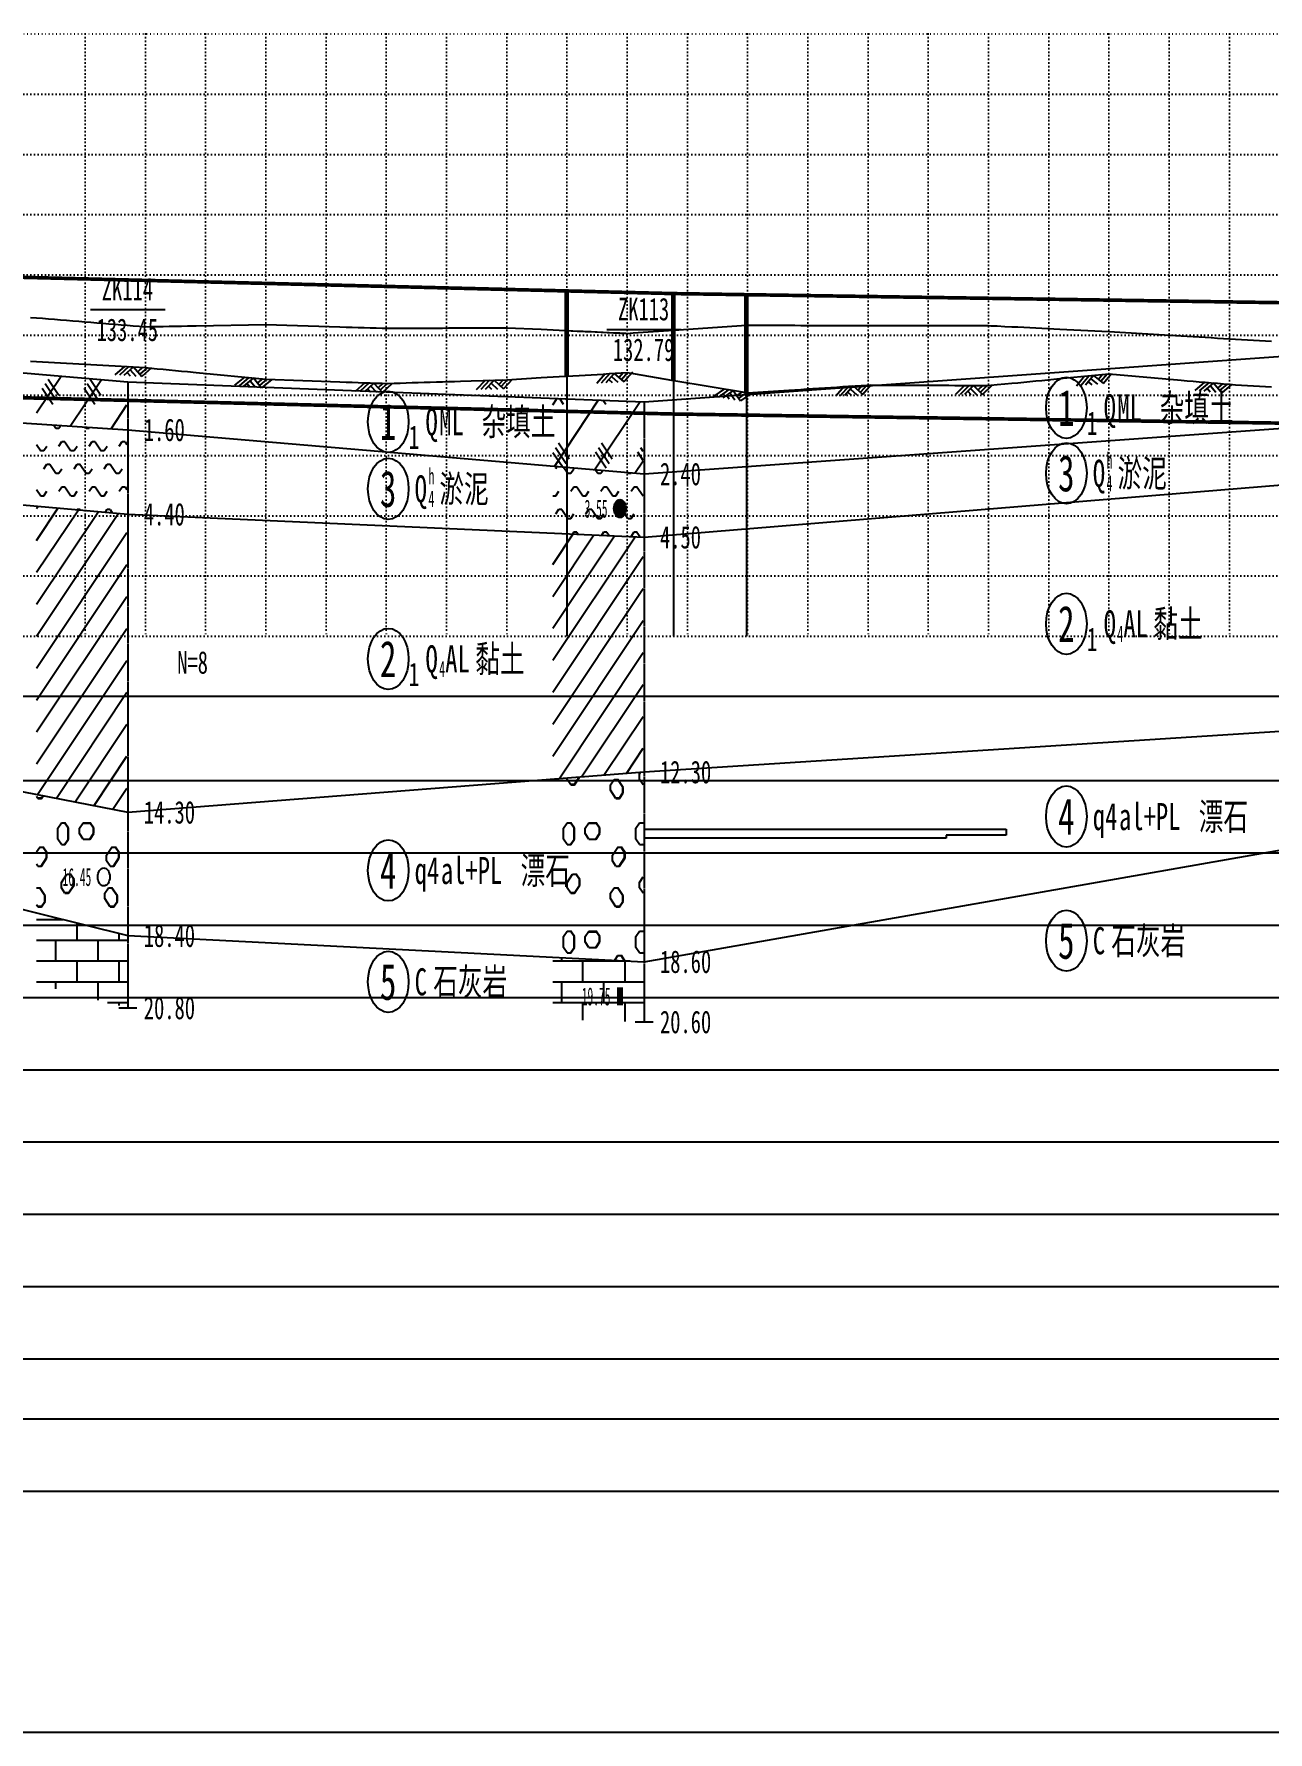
# Model space of a CAD drawing. Extents: x 529262 to 576451, y 2694391 to 2717535.
# Drawn here: x 573017.8 to 573222.7, y 2706953.4 to 2707235.4 of the extents above; entities that cross this region are included whole.
import ezdxf

# ---------------------------------------------------------------- set-up
doc = ezdxf.new("R2010")
doc.units = 0
doc.linetypes.add('DOT', pattern=[6.35, 0, -6.35])
doc.linetypes.add('sx', pattern=[10, 5, 0, 5, 0])
for name, color, linetype in [('GiCAD_PouMian', 7, 'Continuous'), ('GICAD_QUYANG', 7, 'Continuous'), ('GPSCOMMON', 7, 'Continuous'), ('PP-COM', 7, 'Continuous'), ('地质-原位曲线', 7, 'Continuous'), ('地质-地层符号', 3, 'Continuous'), ('地质-地层线', 7, 'Continuous'), ('地质-地面线', 7, 'Continuous'), ('地质-填充花纹', 4, 'Continuous'), ('地质-文字', 7, 'Continuous'), ('地质-标贯', 7, 'Continuous'), ('地质-钻孔', 7, 'Continuous'), ('纵断_分栏线', 5, 'Continuous'), ('纵断_地面线', 3, 'Continuous'), ('纵断_标注', 2, 'Continuous'), ('纵断_标注_节点', 2, 'Continuous'), ('纵断_设计线', 1, 'Continuous'), ('纵断_高程网格', 8, 'DOT')]:
    doc.layers.add(name, color=color, linetype=linetype)
doc.layers.add('纵断雨水井', color=7, linetype='Continuous', lineweight=60)
doc.layers.add('纵断雨水管', color=152, linetype='Continuous', lineweight=60)
doc.styles.add('LZ_FONTS_FS', font='', dxfattribs={"width": 0.7})
doc.styles.add('地层编号', font='', dxfattribs={"width": 0.7, "height": 4})
doc.styles.add('层底标注', font='', dxfattribs={"width": 0.7, "height": 2.5})
doc.styles.add('岩土名称', font='', dxfattribs={"width": 0.7, "height": 3})
doc.styles.add('时代', font='', dxfattribs={"width": 0.7, "height": 3})
doc.styles.add('标贯动探', font='', dxfattribs={"width": 0.7, "height": 2.5})
doc.styles.add('钻孔标注', font='', dxfattribs={"width": 0.7, "height": 2.5})
doc.styles.get('LZ_FONTS_FS').set_extended_font_data('FangSong_GB2312')
doc.styles.get('地层编号').set_extended_font_data('FangSong_GB2312')
doc.styles.get('层底标注').set_extended_font_data('FangSong_GB2312')
doc.styles.get('岩土名称').set_extended_font_data('FangSong_GB2312')
doc.styles.get('时代').set_extended_font_data('FangSong_GB2312')
doc.styles.get('标贯动探').set_extended_font_data('FangSong_GB2312')
doc.styles.get('钻孔标注').set_extended_font_data('FangSong_GB2312')
doc.linetypes.add('bzhjcx', pattern='A,0.001,[2,XX1.shx,S=1,R=0,X=1,Y=0],-2', length=2.001)

# ---------------------------------------------------------------- blocks, each defined once
blk = doc.blocks.new('VSDesignLineBlock')
at = {"color": 0, "linetype": 'Continuous'}
for p, q in [((-1.5, 0), (-3, -1.5)), ((-0.75, 0), (-2.25, -1.5)), ((0, 0), (-1.5, -1.5)), ((0, 0), (1.5, -1.5)), ((1.5, 0), (0.75, -0.75)), ((2.25, 0), (1.12, -1.12)), ((3, 0), (1.5, -1.5)), ((-0.98, -0.98), (-0.46, -1.5)), ((-0.5, -0.5), (0.5, -1.5))]:
    blk.add_line(p, q, dxfattribs=at)
blk = doc.blocks.new('A$C08401F54')
at = {"layer": 'GiCAD_PouMian'}
h = blk.add_hatch(color=8, dxfattribs=at)
edge = h.paths.add_edge_path()
edge.add_arc((1558.8, -59.45), 1, 0, 360)
at = {"color": 8}
blk.add_solid([(1558.3, -114.45), (1558.3, -112.45), (1559.3, -114.45), (1559.3, -112.45)], dxfattribs=at)
at = {"layer": 'GICAD_QUYANG', "color": 8}
for centre in [(1558.8, -59.45), (1473.08, -100.23)]:
    blk.add_circle(centre, 1, dxfattribs=at)
at = {"layer": '地质-原位曲线', "color": 8, "linetype": 'Continuous'}
for p, q in [((1562.95, -94.95), (1622.95, -94.95)), ((1622.95, -95.61), (1612.95, -95.61)), ((1612.95, -95.61), (1612.95, -95.95)), ((1622.95, -94.95), (1622.95, -95.28)), ((1622.95, -95.28), (1622.95, -95.61)), ((1612.95, -95.95), (1562.95, -95.95))]:
    blk.add_line(p, q, dxfattribs=at)
at = {"layer": '地质-地层符号', "color": 8, "linetype": 'Continuous'}
for centre in [(1632.94, -48.29), (1520.33, -49.84), (1632.94, -55.54), (1520.33, -57.26), (1632.94, -72.21), (1520.33, -76.09), (1632.94, -93.54), (1520.33, -99.51), (1632.94, -107.29), (1520.33, -111.84)]:
    blk.add_ellipse(centre, major_axis=(0, 3.38), ratio=1, dxfattribs=at)
at = {"layer": '地质-地层线', "color": 8}
for p, q in [((1355.32, -45.45), (1477.08, -50.73)), ((1477.08, -50.73), (1562.8, -55.61)), ((1562.8, -55.61), (1702.31, -48.97)), ((1355.32, -52.79), (1477.08, -60.07)), ((1562.8, -62.61), (1702.31, -54.97)), ((1477.08, -60.07), (1562.8, -62.61)), ((1355.32, -77.12), (1477.08, -93.07)), ((1562.8, -88.61), (1702.31, -82.63)), ((1477.08, -93.07), (1562.8, -88.61))]:
    blk.add_line(p, q, dxfattribs=at)
at = {"layer": '地质-地层线', "color": 8, "linetype": 'bzhjcx'}
for p, q in [((1355.32, -86.45), (1477.08, -106.73)), ((1562.8, -109.61), (1702.31, -93.3)), ((1477.08, -106.73), (1562.8, -109.61))]:
    blk.add_line(p, q, dxfattribs=at)
at = {"layer": '地质-地面线', "color": 8, "linetype": 'Continuous'}
for p, q in [((1355.32, -38.45), (1477.08, -45.4)), ((1562.8, -47.61), (1702.31, -40.97)), ((1477.08, -45.4), (1562.8, -47.61))]:
    blk.add_line(p, q, dxfattribs=at)
at = {"layer": '地质-填充花纹', "color": 8, "linetype": 'Continuous'}
for p, q in [((1461.93, -48.83), (1465.99, -44.77)), ((1464.6, -47.91), (1462.83, -46.14)), ((1465.1, -47.41), (1463.33, -45.64)), ((1465.6, -46.91), (1463.83, -45.14)), ((1467.51, -50.32), (1472.68, -45.15)), ((1471.6, -47.91), (1469.83, -46.14)), ((1472.1, -47.41), (1470.33, -45.64)), ((1472.6, -46.91), (1470.83, -45.14)), ((1474.29, -50.61), (1476.93, -47.97)), ((1547.65, -47.95), (1548.37, -47.24)), ((1547.91, -54.77), (1555.26, -47.42)), ((1549.45, -47.91), (1548.79, -47.25)), ((1549.95, -47.41), (1549.82, -47.28)), ((1554.6, -55.15), (1562.15, -47.6)), ((1556.45, -47.91), (1555.98, -47.44)), ((1464.79, -50.2), (1465.13, -50.54)), ((1465.14, -50.53), (1465.64, -50.53)), ((1465.64, -50.53), (1465.93, -50.25)), ((1470.02, -50.43), (1470.13, -50.54)), ((1470.14, -50.53), (1470.64, -50.53)), ((1470.64, -50.53), (1470.72, -50.46)), ((1461.93, -52.34), (1462.63, -53.04)), ((1463.14, -53.03), (1463.64, -52.53)), ((1465.64, -52.53), (1466.14, -52.03)), ((1466.14, -52.03), (1466.64, -52.03)), ((1466.63, -52.04), (1467.63, -53.04)), ((1468.14, -53.03), (1468.64, -52.53)), ((1470.64, -52.53), (1471.14, -52.03)), ((1471.14, -52.03), (1471.64, -52.03)), ((1471.63, -52.04), (1472.63, -53.04)), ((1473.14, -53.03), (1473.64, -52.53)), ((1475.64, -52.53), (1476.14, -52.03)), ((1476.14, -52.03), (1476.64, -52.03)), ((1476.63, -52.04), (1476.93, -52.34)), ((1550.38, -53.98), (1548.61, -52.21)), ((1557.52, -53.98), (1555.75, -52.21)), ((1462.64, -53.03), (1463.14, -53.03)), ((1467.64, -53.03), (1468.14, -53.03)), ((1472.64, -53.03), (1473.14, -53.03)), ((1549.24, -54.84), (1547.65, -53.26)), ((1549.88, -54.48), (1548.11, -52.71)), ((1556.52, -54.98), (1554.75, -53.21)), ((1557.02, -54.48), (1555.25, -52.71)), ((1561.29, -55.53), (1562.65, -54.17)), ((1562.65, -54.12), (1561.75, -53.21)), ((1562.65, -53.12), (1562.25, -52.71)), ((1463.14, -55.03), (1463.64, -54.53)), ((1463.64, -54.53), (1464.14, -54.53)), ((1464.13, -54.54), (1465.13, -55.54)), ((1465.14, -55.53), (1465.64, -55.53)), ((1465.64, -55.53), (1466.14, -55.03)), ((1468.14, -55.03), (1468.64, -54.53)), ((1468.64, -54.53), (1469.14, -54.53)), ((1469.13, -54.54), (1470.13, -55.54)), ((1470.14, -55.53), (1470.64, -55.53)), ((1470.64, -55.53), (1471.14, -55.03)), ((1473.14, -55.03), (1473.64, -54.53)), ((1473.64, -54.53), (1474.14, -54.53)), ((1474.13, -54.54), (1475.13, -55.54)), ((1475.14, -55.53), (1475.64, -55.53)), ((1475.64, -55.53), (1476.14, -55.03)), ((1548.14, -55.03), (1548.39, -54.79)), ((1549.44, -54.85), (1550.13, -55.54)), ((1550.14, -55.53), (1550.64, -55.53)), ((1550.64, -55.53), (1551.14, -55.03)), ((1554.74, -55.15), (1555.13, -55.54)), ((1555.14, -55.53), (1555.64, -55.53)), ((1555.64, -55.53), (1555.96, -55.22)), ((1560.05, -55.46), (1560.13, -55.54)), ((1560.14, -55.53), (1560.64, -55.53)), ((1560.64, -55.53), (1560.69, -55.49)), ((1461.93, -57.34), (1462.63, -58.04)), ((1462.64, -58.03), (1463.14, -58.03)), ((1463.14, -58.03), (1463.64, -57.53)), ((1465.64, -57.53), (1466.14, -57.03)), ((1466.14, -57.03), (1466.64, -57.03)), ((1466.63, -57.04), (1467.63, -58.04)), ((1467.64, -58.03), (1468.14, -58.03)), ((1468.14, -58.03), (1468.64, -57.53)), ((1470.64, -57.53), (1471.14, -57.03)), ((1471.14, -57.03), (1471.64, -57.03)), ((1471.63, -57.04), (1472.63, -58.04)), ((1472.64, -58.03), (1473.14, -58.03)), ((1473.14, -58.03), (1473.64, -57.53)), ((1475.64, -57.53), (1476.14, -57.03)), ((1476.14, -57.03), (1476.64, -57.03)), ((1476.63, -57.04), (1476.93, -57.34)), ((1547.65, -58.03), (1548.14, -58.03)), ((1548.14, -58.03), (1548.64, -57.53)), ((1550.64, -57.53), (1551.14, -57.03)), ((1551.14, -57.03), (1551.64, -57.03)), ((1551.63, -57.04), (1552.63, -58.04)), ((1552.64, -58.03), (1553.14, -58.03)), ((1553.14, -58.03), (1553.64, -57.53)), ((1555.64, -57.53), (1556.14, -57.03)), ((1556.14, -57.03), (1556.64, -57.03)), ((1556.63, -57.04), (1557.63, -58.04)), ((1557.64, -58.03), (1558.14, -58.03)), ((1558.14, -58.03), (1558.64, -57.53)), ((1560.64, -57.53), (1561.14, -57.03)), ((1561.14, -57.03), (1561.64, -57.03)), ((1561.63, -57.04), (1562.63, -58.04)), ((1562.64, -58.03), (1562.65, -58.03)), ((1461.93, -59.43), (1462.19, -59.18)), ((1461.93, -62.97), (1465.52, -59.38)), ((1461.93, -66.5), (1468.86, -59.58)), ((1461.93, -70.04), (1472.19, -59.77)), ((1461.93, -73.58), (1475.53, -59.97)), ((1468.62, -59.56), (1468.64, -59.53)), ((1468.64, -59.53), (1469.14, -59.53)), ((1469.13, -59.54), (1469.18, -59.59)), ((1473.34, -59.84), (1473.64, -59.53)), ((1473.64, -59.53), (1474.14, -59.53)), ((1474.13, -59.54), (1474.5, -59.91)), ((1548.14, -60.03), (1548.64, -59.53)), ((1548.64, -59.53), (1549.14, -59.53)), ((1549.13, -59.54), (1550.13, -60.54)), ((1550.64, -60.53), (1551.14, -60.03)), ((1553.14, -60.03), (1553.64, -59.53)), ((1553.64, -59.53), (1554.14, -59.53)), ((1554.13, -59.54), (1555.13, -60.54)), ((1555.64, -60.53), (1556.14, -60.03)), ((1558.14, -60.03), (1558.64, -59.53)), ((1558.64, -59.53), (1559.14, -59.53)), ((1559.13, -59.54), (1560.13, -60.54)), ((1560.64, -60.53), (1561.14, -60.03)), ((1550.14, -60.53), (1550.64, -60.53)), ((1550.92, -62.26), (1551.14, -62.03)), ((1551.14, -62.03), (1551.64, -62.03)), ((1555.14, -60.53), (1555.64, -60.53)), ((1555.77, -62.4), (1556.14, -62.03)), ((1556.14, -62.03), (1556.64, -62.03)), ((1560.14, -60.53), (1560.64, -60.53)), ((1560.64, -62.53), (1561.14, -62.03)), ((1561.14, -62.03), (1561.64, -62.03)), ((1461.93, -77.11), (1476.93, -62.11)), ((1547.65, -65.63), (1551.02, -62.26)), ((1547.65, -69.17), (1554.46, -62.37)), ((1547.65, -72.7), (1557.89, -62.47)), ((1547.65, -76.24), (1561.32, -62.57)), ((1551.63, -62.04), (1551.88, -62.29)), ((1556.63, -62.04), (1557.03, -62.44)), ((1561.63, -62.04), (1562.18, -62.59)), ((1461.93, -80.65), (1476.93, -65.65)), ((1547.65, -79.77), (1562.65, -64.77)), ((1461.93, -84.18), (1476.93, -69.18)), ((1547.65, -83.31), (1562.65, -68.31)), ((1461.93, -87.72), (1476.93, -72.72)), ((1547.65, -86.84), (1562.65, -71.84)), ((1462.08, -91.1), (1476.93, -76.25)), ((1548.69, -89.35), (1562.65, -75.38)), ((1552.42, -89.15), (1562.65, -78.92)), ((1465.21, -91.51), (1476.93, -79.79)), ((1556.15, -88.96), (1562.65, -82.45)), ((1468.33, -91.92), (1476.93, -83.32)), ((1559.88, -88.77), (1562.65, -85.99)), ((1471.46, -92.33), (1476.93, -86.86)), ((1550.04, -89.43), (1550.04, -89.28)), ((1550.64, -90.03), (1550.04, -89.43)), ((1550.64, -89.97), (1551.24, -89.97)), ((1550.64, -90.03), (1551.24, -90.03)), ((1551.18, -90.03), (1552.05, -89.17)), ((1551.24, -90.03), (1552.11, -89.17)), ((1557.24, -90.03), (1557.84, -89.43)), ((1557.24, -90.63), (1557.24, -90.03)), ((1557.84, -89.43), (1558.44, -89.43)), ((1559.28, -90.33), (1558.38, -89.43)), ((1559.34, -90.33), (1558.44, -89.43)), ((1562.04, -88.83), (1562.24, -88.64)), ((1562.04, -89.43), (1562.04, -88.83)), ((1562.64, -90.03), (1562.04, -89.43)), ((1562.64, -89.97), (1562.65, -89.97)), ((1562.64, -90.03), (1562.65, -90.03)), ((1462.14, -91.53), (1461.93, -91.32)), ((1462.14, -91.47), (1462.74, -91.47)), ((1462.14, -91.53), (1462.74, -91.53)), ((1462.68, -91.53), (1463, -91.22)), ((1462.74, -91.53), (1463.05, -91.23)), ((1474.58, -92.74), (1476.93, -90.4)), ((1558.14, -91.53), (1557.24, -90.63)), ((1558.14, -91.47), (1558.74, -91.47)), ((1558.14, -91.53), (1558.74, -91.53)), ((1558.68, -91.53), (1559.28, -90.93)), ((1558.74, -91.53), (1559.34, -90.93)), ((1559.28, -90.93), (1559.28, -90.33)), ((1559.34, -90.93), (1559.34, -90.33)), ((1465.44, -94.83), (1466.04, -94.23)), ((1465.44, -96.03), (1465.44, -94.83)), ((1466.04, -94.23), (1466.64, -94.23)), ((1467.18, -94.83), (1466.58, -94.23)), ((1467.24, -94.83), (1466.64, -94.23)), ((1467.18, -96.03), (1467.18, -94.83)), ((1467.24, -96.03), (1467.24, -94.83)), ((1469.04, -94.83), (1469.64, -94.23)), ((1469.04, -95.43), (1469.04, -94.83)), ((1469.64, -96.03), (1469.04, -95.43)), ((1469.64, -94.23), (1470.84, -94.23)), ((1469.64, -94.29), (1470.84, -94.29)), ((1471.38, -94.83), (1470.78, -94.23)), ((1470.78, -96.03), (1471.38, -95.43)), ((1471.44, -94.83), (1470.84, -94.23)), ((1470.84, -96.03), (1471.44, -95.43)), ((1471.38, -95.43), (1471.38, -94.83)), ((1471.44, -95.43), (1471.44, -94.83)), ((1549.44, -94.83), (1550.04, -94.23)), ((1549.44, -96.03), (1549.44, -94.83)), ((1550.04, -94.23), (1550.64, -94.23)), ((1551.18, -94.83), (1550.58, -94.23)), ((1551.24, -94.83), (1550.64, -94.23)), ((1551.18, -96.03), (1551.18, -94.83)), ((1551.24, -96.03), (1551.24, -94.83)), ((1553.04, -94.83), (1553.64, -94.23)), ((1553.04, -95.43), (1553.04, -94.83)), ((1553.64, -96.03), (1553.04, -95.43)), ((1553.64, -94.23), (1554.84, -94.23)), ((1553.64, -94.29), (1554.84, -94.29)), ((1555.38, -94.83), (1554.78, -94.23)), ((1554.78, -96.03), (1555.38, -95.43)), ((1555.44, -94.83), (1554.84, -94.23)), ((1554.84, -96.03), (1555.44, -95.43)), ((1555.38, -95.43), (1555.38, -94.83)), ((1555.44, -95.43), (1555.44, -94.83)), ((1561.44, -94.83), (1562.04, -94.23)), ((1561.44, -96.03), (1561.44, -94.83)), ((1562.04, -94.23), (1562.64, -94.23)), ((1562.65, -94.3), (1562.58, -94.23)), ((1562.65, -94.24), (1562.64, -94.23)), ((1461.93, -97.45), (1462.44, -96.93)), ((1462.38, -96.93), (1462.98, -96.93)), ((1462.44, -96.93), (1463.04, -96.93)), ((1463.58, -97.53), (1462.98, -96.93)), ((1463.64, -97.53), (1463.04, -96.93)), ((1463.58, -98.13), (1463.58, -97.53)), ((1463.64, -98.13), (1463.64, -97.53)), ((1466.04, -96.63), (1465.44, -96.03)), ((1466.04, -96.63), (1466.64, -96.63)), ((1466.58, -96.63), (1467.18, -96.03)), ((1466.64, -96.63), (1467.24, -96.03)), ((1469.64, -96.03), (1470.84, -96.03)), ((1473.54, -97.83), (1474.44, -96.93)), ((1474.38, -96.93), (1474.98, -96.93)), ((1474.44, -96.93), (1475.04, -96.93)), ((1475.58, -97.53), (1474.98, -96.93)), ((1475.64, -97.53), (1475.04, -96.93)), ((1475.58, -98.13), (1475.58, -97.53)), ((1475.64, -98.13), (1475.64, -97.53)), ((1550.04, -96.63), (1549.44, -96.03)), ((1550.04, -96.63), (1550.64, -96.63)), ((1550.58, -96.63), (1551.18, -96.03)), ((1550.64, -96.63), (1551.24, -96.03)), ((1553.64, -96.03), (1554.84, -96.03)), ((1557.54, -97.83), (1558.44, -96.93)), ((1558.38, -96.93), (1558.98, -96.93)), ((1558.44, -96.93), (1559.04, -96.93)), ((1559.58, -97.53), (1558.98, -96.93)), ((1559.64, -97.53), (1559.04, -96.93)), ((1559.58, -98.13), (1559.58, -97.53)), ((1559.64, -98.13), (1559.64, -97.53)), ((1562.04, -96.63), (1561.44, -96.03)), ((1562.04, -96.63), (1562.64, -96.63)), ((1562.58, -96.63), (1562.65, -96.56)), ((1562.64, -96.63), (1562.65, -96.62)), ((1462.14, -99.03), (1461.93, -98.82)), ((1462.14, -99.03), (1462.74, -99.03)), ((1462.68, -99.03), (1463.58, -98.13)), ((1462.74, -99.03), (1463.64, -98.13)), ((1473.54, -98.43), (1473.54, -97.83)), ((1474.14, -99.03), (1473.54, -98.43)), ((1474.14, -99.03), (1474.74, -99.03)), ((1474.68, -99.03), (1475.58, -98.13)), ((1474.74, -99.03), (1475.64, -98.13)), ((1557.54, -98.43), (1557.54, -97.83)), ((1558.14, -99.03), (1557.54, -98.43)), ((1558.14, -99.03), (1558.74, -99.03)), ((1558.68, -99.03), (1559.58, -98.13)), ((1558.74, -99.03), (1559.64, -98.13)), ((1461.93, -101.43), (1462.44, -101.43)), ((1463.28, -102.33), (1462.38, -101.43)), ((1463.34, -102.33), (1462.44, -101.43)), ((1466.04, -100.83), (1466.94, -99.93)), ((1466.04, -101.43), (1466.04, -100.83)), ((1466.64, -102.03), (1466.04, -101.43)), ((1466.94, -99.93), (1467.54, -99.93)), ((1467.18, -102.03), (1468.08, -101.13)), ((1467.24, -102.03), (1468.14, -101.13)), ((1468.08, -100.53), (1467.48, -99.93)), ((1468.14, -100.53), (1467.54, -99.93)), ((1468.08, -101.13), (1468.08, -100.53)), ((1468.14, -101.13), (1468.14, -100.53)), ((1473.24, -102.03), (1473.84, -101.43)), ((1473.84, -101.43), (1474.44, -101.43)), ((1475.28, -102.33), (1474.38, -101.43)), ((1475.34, -102.33), (1474.44, -101.43)), ((1550.04, -100.83), (1550.94, -99.93)), ((1550.04, -101.43), (1550.04, -100.83)), ((1550.64, -102.03), (1550.04, -101.43)), ((1550.94, -99.93), (1551.54, -99.93)), ((1551.18, -102.03), (1552.08, -101.13)), ((1551.24, -102.03), (1552.14, -101.13)), ((1552.08, -100.53), (1551.48, -99.93)), ((1552.14, -100.53), (1551.54, -99.93)), ((1552.08, -101.13), (1552.08, -100.53)), ((1552.14, -101.13), (1552.14, -100.53)), ((1557.24, -102.03), (1557.84, -101.43)), ((1557.84, -101.43), (1558.44, -101.43)), ((1559.28, -102.33), (1558.38, -101.43)), ((1559.34, -102.33), (1558.44, -101.43)), ((1562.04, -100.83), (1562.65, -100.22)), ((1562.04, -101.43), (1562.04, -100.83)), ((1562.64, -102.03), (1562.04, -101.43)), ((1462.14, -103.53), (1461.93, -103.32)), ((1462.68, -103.53), (1463.28, -102.93)), ((1462.74, -103.53), (1463.34, -102.93)), ((1463.28, -102.93), (1463.28, -102.33)), ((1463.34, -102.93), (1463.34, -102.33)), ((1466.64, -101.97), (1467.24, -101.97)), ((1466.64, -102.03), (1467.24, -102.03)), ((1473.24, -102.63), (1473.24, -102.03)), ((1474.14, -103.53), (1473.24, -102.63)), ((1474.68, -103.53), (1475.28, -102.93)), ((1474.74, -103.53), (1475.34, -102.93)), ((1475.28, -102.93), (1475.28, -102.33)), ((1475.34, -102.93), (1475.34, -102.33)), ((1550.64, -101.97), (1551.24, -101.97)), ((1550.64, -102.03), (1551.24, -102.03)), ((1557.24, -102.63), (1557.24, -102.03)), ((1558.14, -103.53), (1557.24, -102.63)), ((1558.68, -103.53), (1559.28, -102.93)), ((1558.74, -103.53), (1559.34, -102.93)), ((1559.28, -102.93), (1559.28, -102.33)), ((1559.34, -102.93), (1559.34, -102.33)), ((1562.64, -101.97), (1562.65, -101.97)), ((1562.64, -102.03), (1562.65, -102.03)), ((1461.93, -104.93), (1466.28, -104.93)), ((1462.14, -103.47), (1462.74, -103.47)), ((1462.14, -103.53), (1462.74, -103.53)), ((1465.14, -104.93), (1465.14, -104.75)), ((1474.14, -103.47), (1474.74, -103.47)), ((1474.14, -103.53), (1474.74, -103.53)), ((1558.14, -103.47), (1558.74, -103.47)), ((1558.14, -103.53), (1558.74, -103.53)), ((1468.64, -107.23), (1468.64, -105.33)), ((1475.64, -107.23), (1475.64, -106.49)), ((1549.44, -106.83), (1550.04, -106.23)), ((1549.44, -108.03), (1549.44, -106.83)), ((1550.04, -106.23), (1550.64, -106.23)), ((1551.18, -106.83), (1550.58, -106.23)), ((1551.24, -106.83), (1550.64, -106.23)), ((1551.18, -108.03), (1551.18, -106.83)), ((1551.24, -108.03), (1551.24, -106.83)), ((1553.04, -106.83), (1553.64, -106.23)), ((1553.04, -107.43), (1553.04, -106.83)), ((1553.64, -106.23), (1554.84, -106.23)), ((1553.64, -106.29), (1554.84, -106.29)), ((1555.38, -106.83), (1554.78, -106.23)), ((1555.44, -106.83), (1554.84, -106.23)), ((1555.38, -107.43), (1555.38, -106.83)), ((1555.44, -107.43), (1555.44, -106.83)), ((1561.44, -106.83), (1562.04, -106.23)), ((1561.44, -108.03), (1561.44, -106.83)), ((1562.04, -106.23), (1562.64, -106.23)), ((1562.65, -106.3), (1562.58, -106.23)), ((1562.65, -106.24), (1562.64, -106.23)), ((1461.93, -107.23), (1476.93, -107.23)), ((1465.14, -109.53), (1465.14, -107.23)), ((1472.14, -109.53), (1472.14, -107.23)), ((1550.04, -108.63), (1549.44, -108.03)), ((1550.04, -108.63), (1550.64, -108.63)), ((1550.58, -108.63), (1551.18, -108.03)), ((1550.64, -108.63), (1551.24, -108.03)), ((1553.64, -108.03), (1553.04, -107.43)), ((1553.64, -108.03), (1554.84, -108.03)), ((1554.78, -108.03), (1555.38, -107.43)), ((1554.84, -108.03), (1555.44, -107.43)), ((1557.93, -109.45), (1558.44, -108.93)), ((1558.38, -108.93), (1558.98, -108.93)), ((1558.44, -108.93), (1559.04, -108.93)), ((1559.55, -109.5), (1558.98, -108.93)), ((1559.62, -109.51), (1559.04, -108.93)), ((1562.04, -108.63), (1561.44, -108.03)), ((1562.04, -108.63), (1562.64, -108.63)), ((1562.58, -108.63), (1562.65, -108.56)), ((1562.64, -108.63), (1562.65, -108.62)), ((1461.93, -109.53), (1476.93, -109.53)), ((1468.64, -111.83), (1468.64, -109.53)), ((1475.64, -111.83), (1475.64, -109.53)), ((1547.65, -109.53), (1560.46, -109.53)), ((1549.14, -109.53), (1549.14, -109.15)), ((1552.64, -111.83), (1552.64, -109.53)), ((1556.14, -109.53), (1556.14, -109.39)), ((1559.64, -111.83), (1559.64, -109.53)), ((1461.93, -111.83), (1476.93, -111.83)), ((1465.14, -112.61), (1465.14, -111.83)), ((1472.14, -113.86), (1472.14, -111.83)), ((1547.65, -111.83), (1562.65, -111.83)), ((1549.14, -114.13), (1549.14, -111.83)), ((1556.14, -114.13), (1556.14, -111.83)), ((1473.71, -114.13), (1476.93, -114.13)), ((1475.64, -114.48), (1475.64, -114.13)), ((1547.65, -114.13), (1562.65, -114.13)), ((1552.64, -116.1), (1552.64, -114.13)), ((1559.64, -116.22), (1559.64, -114.13))]:
    blk.add_line(p, q, dxfattribs=at)
at = {"layer": '地质-钻孔', "color": 8, "linetype": 'Continuous'}
for p, q in [((1470.89, -37.4), (1483.27, -37.4)), ((1556.62, -39.61), (1568.99, -39.61)), ((1475.58, -114.73), (1478.58, -114.73)), ((1561.3, -116.28), (1564.3, -116.28))]:
    blk.add_line(p, q, dxfattribs=at)
at = {"layer": '地质-钻孔', "color": 8, "linetype": 'sx'}
for p, q in [((1477.08, -45.4), (1477.08, -114.73)), ((1562.8, -47.61), (1562.8, -116.28))]:
    blk.add_line(p, q, dxfattribs=at)
at = {"layer": 'GICAD_QUYANG', "color": 8, "linetype": 'Continuous', "style": 'LZ_FONTS_FS', "width": 0.7}
for s, p in [('3.55', (1552.93, -60.45)), ('16.45', (1466.24, -101.23)), ('19.75', (1552.46, -114.45))]:
    blk.add_text(s, height=2, dxfattribs=at).set_placement(p)
at = {"layer": '地质-地层符号', "color": 8, "linetype": 'Continuous'}
for s, height, style, p in [('1', 4, '地层编号', (1631.56, -50.29)), ('Q', 3, '时代', (1639.13, -49.79)), ('ML', 3, '时代', (1641.4, -49.79)), ('杂填土', 3, '岩土名称', (1648.43, -49.79)), ('1', 4, '地层编号', (1518.94, -51.84)), ('Q', 3, '时代', (1526.51, -51.34)), ('ML', 3, '时代', (1528.78, -51.34)), ('杂填土', 3, '岩土名称', (1535.81, -51.34)), ('1', 2.6, '地层编号', (1636.33, -51.29)), ('1', 2.6, '地层编号', (1523.71, -52.84)), ('3', 4, '地层编号', (1631.56, -57.54)), ('Q', 3, '时代', (1637.33, -57.04)), ('淤泥', 3, '岩土名称', (1641.44, -57.04)), ('3', 4, '地层编号', (1518.94, -59.26)), ('Q', 3, '时代', (1524.71, -58.76)), ('淤泥', 3, '岩土名称', (1528.82, -58.76)), ('2', 4, '地层编号', (1631.56, -74.21)), ('Q', 3, '时代', (1639.13, -73.71)), ('AL', 3, '时代', (1642.4, -73.71)), ('黏土', 3, '岩土名称', (1647.39, -73.71)), ('1', 2.6, '地层编号', (1636.33, -75.21)), ('2', 4, '地层编号', (1518.94, -78.09)), ('Q', 3, '时代', (1526.51, -77.59)), ('AL', 3, '时代', (1529.78, -77.59)), ('黏土', 3, '岩土名称', (1534.77, -77.59)), ('1', 2.6, '地层编号', (1523.71, -79.09)), ('4', 4, '地层编号', (1631.56, -95.54)), ('al+PL', 3, '时代', (1641.68, -95.04)), ('漂石', 3, '岩土名称', (1654.93, -95.04)), ('q4', 3, '时代', (1637.33, -95.04)), ('4', 4, '地层编号', (1518.94, -101.51)), ('漂石', 3, '岩土名称', (1542.31, -101.01)), ('q4', 3, '时代', (1524.71, -101.01)), ('al+PL', 3, '时代', (1529.06, -101.01)), ('5', 4, '地层编号', (1631.56, -109.29)), ('C', 3, '时代', (1637.33, -108.79)), ('石灰岩', 3, '岩土名称', (1640.4, -108.79)), ('5', 4, '地层编号', (1518.94, -113.84)), ('C', 3, '时代', (1524.71, -113.34)), ('石灰岩', 3, '岩土名称', (1527.79, -113.34))]:
    blk.add_text(s, height=height, dxfattribs=dict(at, style=style)).set_placement(p)
at = {"layer": '地质-地层符号', "color": 8, "linetype": 'Continuous', "style": '时代', "width": 0.8}
for s, p in [('h', (1639.6, -55.04)), ('h', (1526.99, -56.76)), ('4', (1639.6, -57.54)), ('4', (1526.99, -59.26)), ('4', (1641.4, -74.21)), ('4', (1528.78, -78.09))]:
    blk.add_text(s, height=1.8, dxfattribs=at).set_placement(p)
at = {"layer": '地质-文字', "color": 8, "linetype": 'Continuous', "style": '层底标注'}
for s, p in [('1.60', (1479.73, -51.98)), ('2.40', (1565.45, -56.86)), ('4.40', (1479.73, -61.32)), ('4.50', (1565.45, -63.86)), ('12.30', (1565.45, -89.86)), ('14.30', (1479.73, -94.32)), ('18.40', (1479.73, -107.98)), ('18.60', (1565.45, -110.86)), ('20.80', (1479.73, -115.98)), ('20.60', (1565.45, -117.53))]:
    blk.add_text(s, height=2.5, dxfattribs=at).set_placement(p)
at = {"layer": '地质-标贯', "color": 8, "linetype": 'Continuous', "style": '标贯动探'}
blk.add_text('N=8', height=2.5, dxfattribs=at).set_placement((1485.28, -77.73))
at = {"layer": '地质-钻孔', "color": 8, "linetype": 'Continuous', "style": '钻孔标注'}
for s, p in [('ZK114', (1472.75, -36.4)), ('ZK113', (1558.48, -38.61)), ('133.45', (1471.89, -40.9)), ('132.79', (1557.62, -43.11))]:
    blk.add_text(s, height=2.5, dxfattribs=at).set_placement(p)

msp = doc.modelspace()

# ---------------------------------------------------------------- linework, layer by layer
for p in [(573106.269, 2707192.686), (573123.959, 2707192.246), (573136.105, 2707192.064)]:
    msp.add_point(p)
at = {"layer": 'PP-COM'}
msp.add_line((571451.269, 2706953.361), (576451.269, 2706953.361), dxfattribs=at)
at = {"layer": '纵断_分栏线'}
for p, q in [((571556.269, 2707125.361), (573725.219, 2707125.361)), ((571556.269, 2707111.361), (573725.219, 2707111.361)), ((571556.269, 2707099.361), (573725.219, 2707099.361)), ((571556.269, 2707087.361), (573725.219, 2707087.361)), ((571556.269, 2707075.361), (573725.219, 2707075.361)), ((571556.269, 2707063.361), (573725.219, 2707063.361)), ((571556.269, 2707051.361), (573725.219, 2707051.361)), ((571556.269, 2707039.361), (573725.219, 2707039.361)), ((571556.269, 2707027.361), (573725.219, 2707027.361)), ((571556.269, 2707015.361), (573725.219, 2707015.361)), ((571556.269, 2707005.361), (573725.219, 2707005.361)), ((571556.269, 2706993.361), (573725.219, 2706993.361))]:
    msp.add_line(p, q, dxfattribs=at)
at = {"layer": '纵断_地面线'}
msp.add_lwpolyline([(573017.185, 2707188.301), (573018.185, 2707188.221), (573019.185, 2707188.136), (573020.185, 2707188.056), (573021.185, 2707187.976), (573022.185, 2707187.891), (573023.185, 2707187.811), (573024.185, 2707187.731), (573025.185, 2707187.646), (573026.185, 2707187.566), (573027.185, 2707187.486), (573028.185, 2707187.401), (573029.185, 2707187.321), (573030.185, 2707187.241), (573031.246, 2707187.151), (573032.232, 2707187.071), (573033.232, 2707186.991), (573034.232, 2707186.906), (573035.232, 2707186.826), (573036.232, 2707186.746), (573036.269, 2707186.741), (573037.232, 2707186.756), (573038.232, 2707186.776), (573039.232, 2707186.796), (573040.232, 2707186.811), (573041.232, 2707186.831), (573042.232, 2707186.846), (573043.232, 2707186.866), (573044.688, 2707186.891), (573056.269, 2707187.096), (573068.577, 2707186.721), (573069.577, 2707186.691), (573070.577, 2707186.661), (573071.577, 2707186.631), (573072.577, 2707186.601), (573073.577, 2707186.566), (573074.577, 2707186.536), (573075.577, 2707186.506), (573076.269, 2707186.486), (573076.577, 2707186.486), (573077.577, 2707186.491), (573078.577, 2707186.496), (573079.577, 2707186.501), (573080.577, 2707186.506), (573081.577, 2707186.511), (573082.577, 2707186.516), (573083.577, 2707186.521), (573084.577, 2707186.526), (573085.577, 2707186.526), (573086.577, 2707186.531), (573087.577, 2707186.536), (573088.577, 2707186.541), (573090.376, 2707186.551), (573096.269, 2707186.576), (573101.973, 2707186.311), (573102.973, 2707186.261), (573103.973, 2707186.216), (573104.973, 2707186.171), (573105.973, 2707186.121), (573106.269, 2707186.108), (573106.973, 2707186.076), (573107.269, 2707186.063), (573107.973, 2707186.031), (573108.269, 2707186.016), (573108.973, 2707185.981), (573109.269, 2707185.968), (573109.973, 2707185.936), (573110.269, 2707185.923), (573110.973, 2707185.891), (573111.269, 2707185.876), (573111.973, 2707185.841), (573112.269, 2707185.828), (573112.973, 2707185.796), (573113.269, 2707185.783), (573113.973, 2707185.751), (573114.269, 2707185.736), (573114.973, 2707185.701), (573115.269, 2707185.688), (573115.973, 2707185.656), (573116.269, 2707185.641), (573117.262, 2707185.706), (573123.959, 2707186.157), (573124.009, 2707186.161), (573136.105, 2707186.976), (573136.269, 2707186.986), (573143.105, 2707186.976), (573144.105, 2707186.976), (573145.105, 2707186.971), (573146.105, 2707186.971), (573147.105, 2707186.971), (573148.105, 2707186.971), (573149.105, 2707186.966), (573150.105, 2707186.966), (573151.105, 2707186.966), (573152.105, 2707186.961), (573153.105, 2707186.961), (573154.105, 2707186.961), (573155.105, 2707186.956), (573156.105, 2707186.956), (573156.269, 2707186.956), (573157.105, 2707186.956), (573158.645, 2707186.956), (573159.688, 2707186.951), (573160.688, 2707186.951), (573161.688, 2707186.951), (573162.688, 2707186.951), (573163.688, 2707186.951), (573164.688, 2707186.946), (573165.688, 2707186.946), (573166.688, 2707186.946), (573167.688, 2707186.946), (573168.688, 2707186.946), (573169.688, 2707186.941), (573170.688, 2707186.941), (573171.688, 2707186.941), (573172.688, 2707186.941), (573173.688, 2707186.941), (573174.688, 2707186.936), (573175.688, 2707186.936), (573176.269, 2707186.936), (573176.688, 2707186.916), (573177.688, 2707186.866), (573178.977, 2707186.806), (573180.146, 2707186.751), (573181.146, 2707186.701), (573182.146, 2707186.651), (573183.146, 2707186.606), (573184.146, 2707186.556), (573185.146, 2707186.506), (573186.146, 2707186.461), (573187.146, 2707186.411), (573188.147, 2707186.361), (573195.118, 2707186.026), (573196.269, 2707185.971), (573208.279, 2707185.236), (573209.279, 2707185.176), (573210.279, 2707185.111), (573211.279, 2707185.051), (573212.279, 2707184.991), (573213.279, 2707184.931), (573214.279, 2707184.866), (573215.279, 2707184.806), (573216.269, 2707184.746), (573216.279, 2707184.746), (573217.279, 2707184.686), (573218.279, 2707184.626), (573219.279, 2707184.571), (573220.279, 2707184.511), (573221.279, 2707184.451), (573222.279, 2707184.391), (573223.279, 2707184.331)], dxfattribs=at)
at = {"layer": '纵断_标注'}
for p, q in [((573106.269, 2707178.536), (573106.269, 2707135.361)), ((573123.959, 2707177.836), (573123.959, 2707135.361)), ((573136.105, 2707175.798), (573136.105, 2707135.361))]:
    msp.add_line(p, q, dxfattribs=at)
at = {"layer": '纵断_标注_节点'}
for p in [(573106.269, 2707178.536), (573123.959, 2707177.836), (573136.105, 2707175.798)]:
    msp.add_point(p, dxfattribs=at)
at = {"layer": '纵断_设计线'}
msp.add_lwpolyline([(573017.185, 2707181.029), (573018.185, 2707180.973), (573019.185, 2707180.917), (573020.185, 2707180.861), (573021.185, 2707180.804), (573022.185, 2707180.748), (573023.185, 2707180.692), (573024.185, 2707180.636), (573025.185, 2707180.579), (573026.185, 2707180.523), (573027.185, 2707180.467), (573028.185, 2707180.411), (573029.185, 2707180.354), (573030.185, 2707180.298), (573031.246, 2707180.238), (573032.233, 2707180.183), (573033.233, 2707180.127), (573034.233, 2707180.07), (573035.233, 2707180.014), (573036.233, 2707179.958), (573036.269, 2707179.956), (573037.233, 2707179.863), (573038.233, 2707179.767), (573039.233, 2707179.671), (573040.233, 2707179.574), (573041.233, 2707179.478), (573042.233, 2707179.382), (573043.233, 2707179.286), (573044.688, 2707179.146), (573056.269, 2707178.031), (573068.577, 2707177.591), (573069.577, 2707177.555), (573070.577, 2707177.519), (573071.577, 2707177.484), (573072.577, 2707177.448), (573073.577, 2707177.412), (573074.577, 2707177.376), (573075.577, 2707177.341), (573076.269, 2707177.316), (573076.577, 2707177.326), (573077.577, 2707177.357), (573078.577, 2707177.389), (573079.577, 2707177.42), (573080.577, 2707177.452), (573081.577, 2707177.483), (573082.577, 2707177.515), (573083.577, 2707177.546), (573084.577, 2707177.578), (573085.577, 2707177.609), (573086.577, 2707177.641), (573087.577, 2707177.672), (573088.577, 2707177.704), (573090.376, 2707177.76), (573096.269, 2707177.946), (573101.973, 2707178.282), (573102.973, 2707178.341), (573103.973, 2707178.4), (573104.973, 2707178.459), (573106.269, 2707178.536), (573107.269, 2707178.595), (573108.269, 2707178.654), (573109.269, 2707178.713), (573110.269, 2707178.772), (573111.269, 2707178.831), (573112.269, 2707178.89), (573113.269, 2707178.949), (573114.269, 2707179.008), (573115.269, 2707179.067), (573116.269, 2707179.126), (573117.263, 2707178.959), (573123.959, 2707177.836), (573124.01, 2707177.827), (573136.105, 2707175.798), (573136.269, 2707175.771), (573143.105, 2707176.21), (573144.105, 2707176.274), (573145.105, 2707176.339), (573146.105, 2707176.403), (573147.105, 2707176.467), (573148.105, 2707176.531), (573149.105, 2707176.596), (573150.105, 2707176.66), (573151.105, 2707176.724), (573152.105, 2707176.788), (573153.105, 2707176.853), (573154.105, 2707176.917), (573155.105, 2707176.981), (573156.105, 2707177.045), (573156.269, 2707177.056), (573157.105, 2707177.053), (573158.645, 2707177.048), (573159.688, 2707177.044), (573160.688, 2707177.04), (573161.688, 2707177.037), (573162.688, 2707177.033), (573163.688, 2707177.03), (573164.688, 2707177.026), (573165.688, 2707177.023), (573166.688, 2707177.019), (573167.688, 2707177.016), (573168.688, 2707177.012), (573169.688, 2707177.009), (573170.688, 2707177.005), (573171.688, 2707177.002), (573172.688, 2707176.998), (573173.688, 2707176.995), (573174.688, 2707176.991), (573175.688, 2707176.988), (573176.269, 2707176.986), (573176.688, 2707177.026), (573177.688, 2707177.121), (573178.977, 2707177.244), (573180.147, 2707177.355), (573181.147, 2707177.45), (573182.147, 2707177.546), (573183.147, 2707177.641), (573184.147, 2707177.736), (573185.147, 2707177.831), (573186.147, 2707177.927), (573187.147, 2707178.022), (573188.147, 2707178.117), (573195.118, 2707178.781), (573196.269, 2707178.891), (573208.279, 2707177.864), (573209.279, 2707177.779), (573210.279, 2707177.693), (573211.279, 2707177.608), (573212.279, 2707177.522), (573213.279, 2707177.437), (573214.279, 2707177.351), (573215.279, 2707177.266), (573216.269, 2707177.181), (573216.279, 2707177.18), (573217.279, 2707177.118), (573218.279, 2707177.055), (573219.279, 2707176.992), (573220.279, 2707176.929), (573221.279, 2707176.867), (573222.279, 2707176.804), (573223.279, 2707176.741)], dxfattribs=at)
at = {"layer": '纵断_高程网格', "ltscale": 0.0787}
for p, q in [((571556.269, 2707235.361), (573725.219, 2707235.361)), ((573026.269, 2707235.361), (573026.269, 2707135.361)), ((573036.269, 2707235.361), (573036.269, 2707135.361)), ((573046.269, 2707235.361), (573046.269, 2707135.361)), ((573056.269, 2707235.361), (573056.269, 2707135.361)), ((573066.269, 2707235.361), (573066.269, 2707135.361)), ((573076.269, 2707235.361), (573076.269, 2707135.361)), ((573086.269, 2707235.361), (573086.269, 2707135.361)), ((573096.269, 2707235.361), (573096.269, 2707135.361)), ((573106.269, 2707235.361), (573106.269, 2707135.361)), ((573116.269, 2707235.361), (573116.269, 2707135.361)), ((573126.269, 2707235.361), (573126.269, 2707135.361)), ((573136.269, 2707235.361), (573136.269, 2707135.361)), ((573146.269, 2707235.361), (573146.269, 2707135.361)), ((573156.269, 2707235.361), (573156.269, 2707135.361)), ((573166.269, 2707235.361), (573166.269, 2707135.361)), ((573176.269, 2707235.361), (573176.269, 2707135.361)), ((573186.269, 2707235.361), (573186.269, 2707135.361)), ((573196.269, 2707235.361), (573196.269, 2707135.361)), ((573206.269, 2707235.361), (573206.269, 2707135.361)), ((573216.269, 2707235.361), (573216.269, 2707135.361)), ((571556.269, 2707225.361), (573725.219, 2707225.361)), ((571556.269, 2707215.361), (573725.219, 2707215.361)), ((571556.269, 2707205.361), (573725.219, 2707205.361)), ((571556.269, 2707195.361), (573725.219, 2707195.361)), ((571556.269, 2707185.361), (573725.219, 2707185.361)), ((571556.269, 2707175.361), (573725.219, 2707175.361)), ((571556.269, 2707165.361), (573725.219, 2707165.361)), ((571556.269, 2707155.361), (573725.219, 2707155.361)), ((571556.269, 2707145.361), (573725.219, 2707145.361)), ((571556.269, 2707135.361), (573725.219, 2707135.361))]:
    msp.add_line(p, q, dxfattribs=at)
at = {"layer": '纵断雨水井'}
for points in [[(573106.269, 2707178.536), (573106.269, 2707192.686)], [(573106.269, 2707178.536), (573106.269, 2707192.686)], [(573123.959, 2707177.836), (573123.959, 2707192.246)], [(573123.959, 2707177.836), (573123.959, 2707192.244)], [(573136.105, 2707175.798), (573136.105, 2707192.066)], [(573136.105, 2707175.798), (573136.105, 2707192.064)]]:
    msp.add_lwpolyline(points, dxfattribs=at)
at = {"layer": '纵断雨水管', "const_width": 0.6}
for points in [[(572916.263, 2707197.436), (573106.269, 2707192.686)], [(573106.269, 2707192.686), (573123.959, 2707192.244)], [(573123.959, 2707192.246), (573136.105, 2707192.064)], [(573136.105, 2707192.064), (573356.269, 2707188.761)], [(572916.269, 2707177.436), (573106.269, 2707172.686)], [(573106.269, 2707172.686), (573123.959, 2707172.244)], [(573123.959, 2707172.246), (573136.105, 2707172.064)], [(573136.105, 2707172.064), (573356.269, 2707168.761)]]:
    msp.add_lwpolyline(points, dxfattribs=at)

# ---------------------------------------------------------------- block references
at = {"layer": 'GPSCOMMON', "yscale": 1.5}
msp.add_blockref('A$C08401F54', (571556.269, 2707245.711), dxfattribs=at)
at = {"layer": '纵断_标注'}
for p, rotation in [((573034.283, 2707180.068), 356.7805051084665), ((573054.197, 2707178.23), 354.5022167520206), ((573074.176, 2707177.391), 357.9525478536855), ((573094.165, 2707177.88), 1.804220464004887), ((573114.133, 2707179), 3.376536707642874), ((573193.73, 2707178.649), 5.4410079930087), ((573213.655, 2707177.404), 355.113095913296), ((573133.884, 2707176.171), 350.4772955724354), ((573153.814, 2707176.898), 3.67620087718797), ((573173.809, 2707176.995), 359.7994655843373)]:
    msp.add_blockref('VSDesignLineBlock', p, dxfattribs=dict(at, rotation=rotation))

doc.saveas('drawing.dxf')
